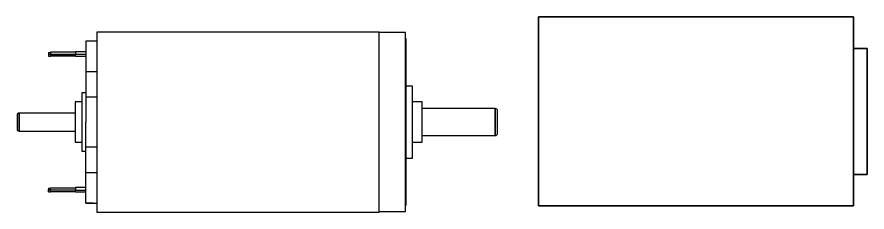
# Model space of a CAD drawing. Header units: millimetres. Extents: x -3183 to 3067, y 1033 to 2218.
# Drawn here: x 2708.2 to 2896.7, y 1947.1 to 1990.5 of the extents above; entities that cross this region are included whole.
import ezdxf

# ---------------------------------------------------------------- set-up
doc = ezdxf.new("R2010")
doc.units = ezdxf.units.MM
doc.layers.add('HIDDEN', color=7, linetype='Continuous')
doc.layers.add('THICK', color=7, linetype='Continuous')
doc.layers.add('Kontury', color=7, linetype='Continuous', lineweight=35)

msp = doc.modelspace()

# ---------------------------------------------------------------- linework, layer by layer
at = {"layer": 'HIDDEN'}
for p, q in [((2715.59529, 1982.14944), (2715.19529, 1982.09031)), ((2715.59529, 1982.64395), (2715.59529, 1982.14944)), ((2715.59529, 1982.14944), (2721.19529, 1982.14944)), ((2721.19529, 1982.64395), (2721.19529, 1982.23008)), ((2725.89529, 1978.29427), (2723.49529, 1978.29427)), ((2725.89529, 1978.29427), (2725.89529, 1975.49427)), ((2725.89529, 1975.49427), (2725.89529, 1972.69427)), ((2723.49529, 1972.69427), (2725.89529, 1972.69427)), ((2708.69529, 1967.10727), (2708.69529, 1969.10727)), ((2814.29529, 1970.10727), (2814.29529, 1967.10727)), ((2708.69529, 1965.10727), (2708.69529, 1967.10727)), ((2814.29529, 1967.10727), (2814.29529, 1964.10727)), ((2725.89529, 1961.52027), (2723.49529, 1961.52027)), ((2725.89529, 1961.52027), (2725.89529, 1958.72027)), ((2725.89529, 1958.72027), (2725.89529, 1955.92027)), ((2723.49529, 1955.92027), (2725.89529, 1955.92027)), ((2715.59529, 1951.98445), (2715.19529, 1951.92533)), ((2715.59529, 1951.98445), (2715.59529, 1952.47896)), ((2721.19529, 1951.98445), (2715.59529, 1951.98445)), ((2721.19529, 1952.47896), (2721.19529, 1952.06509)), ((2723.49529, 1949.11959), (2725.19529, 1949.11959))]:
    msp.add_line(p, q, dxfattribs=at)
at = {"layer": 'Kontury'}
for p, q in [((2893.73906, 1990.47396), (2823.83906, 1990.47396)), ((2823.83906, 1990.47396), (2823.83906, 1948.47396)), ((2893.73906, 1948.47396), (2893.73906, 1990.47396)), ((2896.73906, 1983.47396), (2893.73906, 1983.47396)), ((2896.73906, 1969.47396), (2896.73906, 1983.47396)), ((2896.73906, 1969.47396), (2896.73906, 1955.47396)), ((2896.73906, 1955.47396), (2893.73906, 1955.47396)), ((2823.83906, 1948.47396), (2893.73906, 1948.47396))]:
    msp.add_line(p, q, dxfattribs=at)
at = {"layer": 'THICK'}
for p, q in [((2725.89529, 1987.10727), (2725.89529, 1967.10727)), ((2788.49529, 1987.10727), (2725.89529, 1987.10727)), ((2788.49529, 1967.10727), (2788.49529, 1987.10727)), ((2794.34529, 1987.00727), (2788.49529, 1987.00727)), ((2794.34529, 1967.10727), (2794.34529, 1987.00727)), ((2794.49529, 1985.60727), (2794.34529, 1985.60727)), ((2794.49529, 1967.10727), (2794.49529, 1985.60727)), ((2723.49529, 1985.10727), (2723.49529, 1985.09494)), ((2725.89529, 1985.10727), (2723.49529, 1985.10727)), ((2723.49529, 1985.09494), (2723.49529, 1984.5037)), ((2723.49529, 1984.5037), (2723.49529, 1967.10727)), ((2715.19529, 1982.58482), (2715.59529, 1982.64395)), ((2715.19529, 1982.58482), (2715.19529, 1982.2892)), ((2715.59529, 1982.23008), (2715.19529, 1982.2892)), ((2715.19529, 1982.2892), (2715.19529, 1981.7947)), ((2715.19529, 1981.7947), (2715.59529, 1981.73557)), ((2721.19529, 1982.64395), (2715.59529, 1982.64395)), ((2715.59529, 1982.23008), (2721.19529, 1982.23008)), ((2715.59529, 1982.23008), (2715.59529, 1981.73557)), ((2721.19529, 1981.73557), (2715.59529, 1981.73557)), ((2723.49528, 1982.71785), (2721.19529, 1982.71785)), ((2721.19529, 1982.71785), (2721.19529, 1982.64395)), ((2721.19529, 1982.15618), (2721.19529, 1982.23008)), ((2723.49528, 1982.15618), (2721.19529, 1982.15618)), ((2721.19529, 1981.66167), (2721.19529, 1982.15618)), ((2723.49528, 1981.66167), (2721.19529, 1981.66167)), ((2795.89529, 1975.10727), (2794.49529, 1975.10727)), ((2795.89529, 1967.10727), (2795.89529, 1975.10727)), ((2722.59529, 1973.60727), (2722.59529, 1967.10727)), ((2723.49529, 1973.60727), (2722.59529, 1973.60727)), ((2721.09529, 1971.60727), (2721.09529, 1967.10727)), ((2722.59529, 1971.60727), (2721.09529, 1971.60727)), ((2798.04529, 1971.60727), (2795.89529, 1971.60727)), ((2798.04529, 1967.10727), (2798.04529, 1971.60727)), ((2708.19529, 1968.60726), (2708.19529, 1967.10727)), ((2708.69529, 1969.10727), (2708.69529, 1967.10727)), ((2721.09529, 1969.10727), (2708.69529, 1969.10727)), ((2814.29529, 1970.10727), (2798.04529, 1970.10727)), ((2814.29529, 1967.10727), (2814.29529, 1970.10727)), ((2814.79529, 1967.10727), (2814.79529, 1969.60726)), ((2708.19529, 1967.10727), (2708.19529, 1965.60727)), ((2708.69529, 1967.10727), (2708.69529, 1965.10727)), ((2721.09529, 1967.10727), (2721.09529, 1962.60727)), ((2722.59529, 1967.10727), (2722.59529, 1960.60727)), ((2723.49529, 1949.10727), (2723.49529, 1967.10727)), ((2725.89529, 1967.10727), (2725.89529, 1947.10727)), ((2788.49529, 1947.10727), (2788.49529, 1967.10727)), ((2794.34529, 1947.20727), (2794.34529, 1967.10727)), ((2794.49529, 1948.60727), (2794.49529, 1967.10727)), ((2795.89529, 1959.10727), (2795.89529, 1967.10727)), ((2798.04529, 1962.60727), (2798.04529, 1967.10727)), ((2814.29529, 1964.10727), (2814.29529, 1967.10727)), ((2814.79529, 1964.60727), (2814.79529, 1967.10727)), ((2708.69529, 1965.10727), (2721.09529, 1965.10727)), ((2798.04529, 1964.10727), (2814.29529, 1964.10727)), ((2721.09529, 1962.60727), (2722.59529, 1962.60727)), ((2795.89529, 1962.60727), (2798.04529, 1962.60727)), ((2722.59529, 1960.60727), (2723.49529, 1960.60727)), ((2794.49529, 1959.10727), (2795.89529, 1959.10727)), ((2715.19529, 1952.41984), (2715.59529, 1952.47896)), ((2715.19529, 1952.41984), (2715.19529, 1952.12422)), ((2715.59529, 1952.0651), (2715.19529, 1952.12422)), ((2715.19529, 1951.62971), (2715.19529, 1952.12422)), ((2715.19529, 1951.62971), (2715.59529, 1951.57059)), ((2715.59529, 1952.47896), (2721.19529, 1952.47896)), ((2715.59529, 1952.0651), (2721.19529, 1952.0651)), ((2715.59529, 1951.57059), (2715.59529, 1952.0651)), ((2721.19529, 1951.57059), (2715.59529, 1951.57059)), ((2723.49528, 1952.55287), (2721.19529, 1952.55287)), ((2721.19529, 1952.55287), (2721.19529, 1952.47896)), ((2721.19529, 1952.0651), (2721.19529, 1951.99119)), ((2721.19529, 1951.99119), (2723.49528, 1951.99119)), ((2721.19529, 1951.49668), (2721.19529, 1951.99119)), ((2723.49528, 1951.49668), (2721.19529, 1951.49668)), ((2723.49529, 1949.10727), (2725.89529, 1949.10727)), ((2794.34529, 1948.60727), (2794.49529, 1948.60727)), ((2725.89529, 1947.10727), (2788.49529, 1947.10727)), ((2788.49529, 1947.20727), (2794.34529, 1947.20727))]:
    msp.add_line(p, q, dxfattribs=at)
for centre, start, end in [((2708.69529, 1968.60727), 90.0003625, 180.0003438), ((2814.29529, 1969.60727), 359.9996188, 90.000076), ((2708.69529, 1965.60727), 179.9996562, 269.9996375), ((2814.29529, 1964.60727), 269.999924, 0.0003812)]:
    msp.add_arc(centre, 0.5, start, end, dxfattribs=at)

doc.saveas('drawing.dxf')
